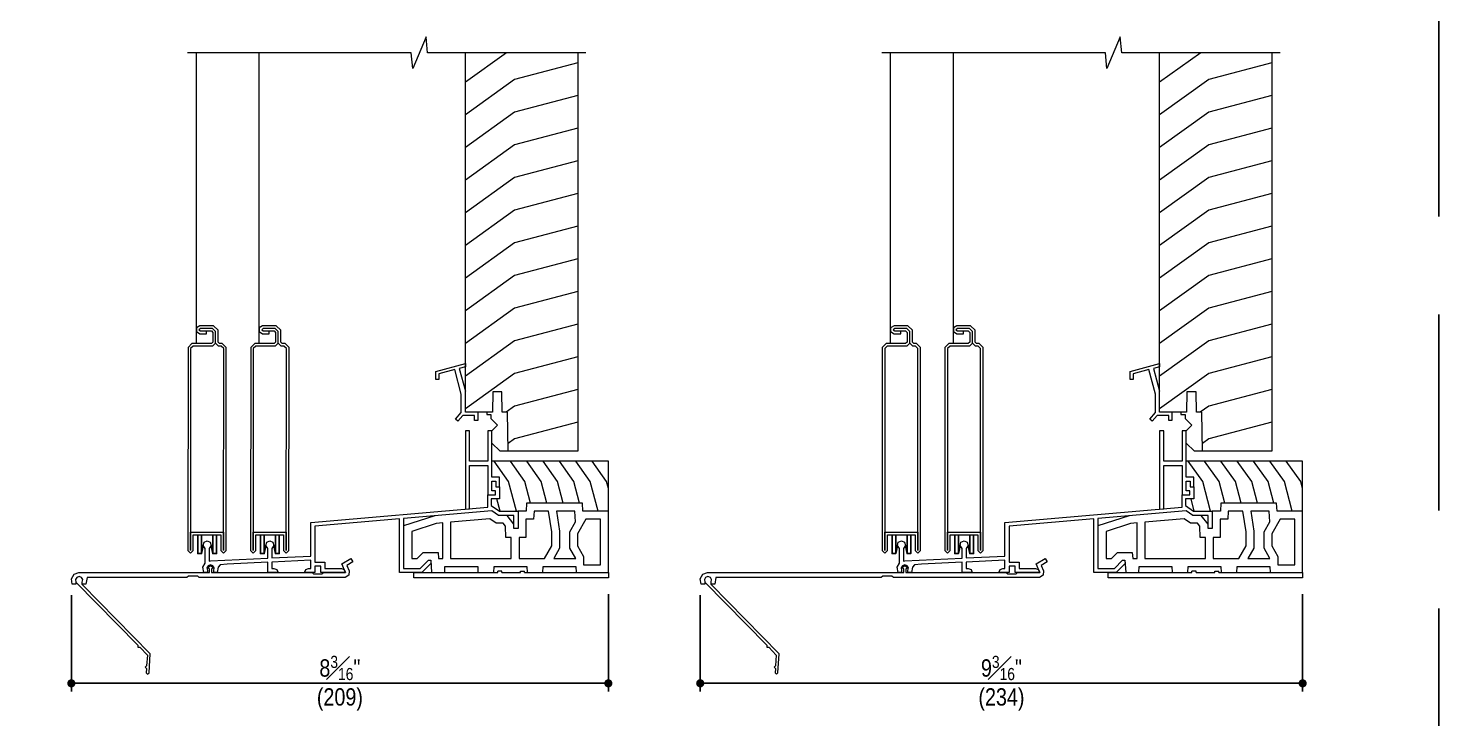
# Model space of a CAD drawing. Extents: x 0 to 323, y 0 to 44.
# Drawn here: x 182.42 to 204, y 19.81 to 30.38 of the extents above; entities that cross this region are included whole.
import ezdxf

# ---------------------------------------------------------------- set-up
doc = ezdxf.new("R2010")
doc.units = 0
doc.header["$LTSCALE"] = 6
doc.header["$MEASUREMENT"] = 0
doc.linetypes.add('DASHED', pattern=[0.75, 0.5, -0.25])
doc.layers.get('0').update_dxf_attribs({"linetype": 'CONTINUOUS'})
doc.layers.get('Defpoints').update_dxf_attribs({"linetype": 'CONTINUOUS'})
for name, color, linetype in [('A-ANNO-DIMS', 3, 'CONTINUOUS'), ('A-ANNO-TEXT', 4, 'CONTINUOUS'), ('A-DETL-MBND', 8, 'CONTINUOUS')]:
    doc.layers.add(name, color=color, linetype=linetype)
doc.layers.add('A-DETL-MCUT', color=6, linetype='CONTINUOUS', lineweight=20)
doc.layers.add('A-DETL-PATT', color=8, linetype='CONTINUOUS', lineweight=5)
doc.layers.add('PLOT VIEW', color=1, linetype='DASHED', plot=False)
doc.styles.add('ADF Text', font='FRABK.TTF', dxfattribs={"width": 0.85})
doc.dimstyles.new('ADF 3 inches equals 1 foot', dxfattribs={"dimtxt": 0.265625, "dimasz": 0.125, "dimexe": 0.125, "dimexo": 0.25, "dimgap": 0.03125, "dimtad": 1, "dimdec": 6, "dimzin": 3, "dimdsep": 46, "dimlunit": 4, "dimtxsty": 'ADF Text', "dimblk": 'DOT', "dimcen": 0, "dimclrd": 256, "dimclre": 256, "dimclrt": 256, "dimadec": 0, "dimazin": 0, "dimtfac": 0.7, "dimtdec": 6, "dimtix": 1, "dimtmove": 0, "dimatfit": 0, "dimldrblk": 'DOT', "dimfxl": 0, "dimfrac": 1, "dimtolj": 1, "dimtzin": 4, "dimlwd": -1, "dimlwe": -1, "dimarcsym": 0})

# ---------------------------------------------------------------- blocks, each defined once
blk = doc.blocks.new('Sill Support')
at = {"layer": 'A-DETL-MCUT'}
blk.add_lwpolyline([(1.022, -1.359), (1.042, -1.069), (0, -0.005), (0, 0.031), (0.007, 0.069), (-0.012, 0.103), (-0.048, 0.116), (-0.084, 0.103), (-0.103, 0.069), (-0.096, 0.031), (0.851, -0.936), (0.851, -0.967), (0.882, -0.968), (0.997, -1.086), (0.986, -1.249), (0.963, -1.27), (0.983, -1.294), (0.979, -1.356), (0.999, -1.379)], close=True, dxfattribs=at)
blk = doc.blocks.new('FW SCREEN DOOR SPACER')
at = {"layer": 'A-DETL-MCUT'}
for p, q in [((0, 0.039), (1.281, 0.039)), ((0, -0.039), (0, 0.039)), ((1.344, 0.062), (1.281, 0.062)), ((1.281, 0.039), (1.281, 0.062)), ((1.344, 0.039), (1.344, 0.062)), ((1.344, 0.039), (1.631, 0.039)), ((1.631, 0.062), (1.694, 0.062)), ((1.631, 0.039), (1.631, 0.062)), ((1.694, 0.039), (1.694, 0.062)), ((1.694, 0.039), (2.975, 0.039)), ((2.975, 0.039), (2.975, -0.039)), ((2.975, -0.039), (0, -0.039))]:
    blk.add_line(p, q, dxfattribs=at)
blk = doc.blocks.new('Shaded Breakline 2')
at = {"layer": 'A-DETL-MCUT', "color": 145}
blk.add_lwpolyline([(3.048, 0), (0.624, 0), (0.602, 0.244), (0.398, -0.244), (0.376, 0), (-3.048, 0)], dxfattribs=at)
blk = doc.blocks.new('400 Series Shaded Inswing Sill 1')
at = {"layer": 'A-DETL-MCUT', "color": 145}
for p, q in [((-1.862, 2.453), (-1.862, 2.422)), ((-1.862, 2.422), (-1.8, 2.422)), ((-1.8, 2.422), (-1.8, 2.359)), ((-1.8, 2.359), (-1.696, 2.257)), ((-1.782, 2.172), (-1.696, 2.257)), ((-1.657, 1.859), (-1.782, 1.982)), ((-1.532, 1.859), (-1.657, 1.859)), ((-2.656, 0.87), (-3.133, 0.717)), ((-1.445, 0.739), (-1.551, 0.876)), ((-1.258, 0.938), (-1.383, 0.938)), ((-1.252, 1.062), (-1.258, 0.938)), ((-0.398, 1.062), (-1.252, 1.062)), ((-0.392, 0.938), (-0.398, 1.062)), ((0, 0.938), (-0.392, 0.938)), ((0, 0), (0, 0.938)), ((-2.719, 0.188), (-2.707, 0)), ((-2.707, 0), (-2.505, 0)), ((-2.505, 0), (-2.5, 0.094)), ((-2.5, 0.094), (-2, 0.094)), ((-2, 0.094), (-1.995, 0)), ((-1.995, 0), (-1.755, 0)), ((-1.755, 0), (-1.75, 0.094)), ((-1.75, 0.094), (-1.25, 0.094)), ((-1.25, 0.094), (-1.245, 0)), ((-1.245, 0), (-1.005, 0)), ((-1.005, 0), (-1, 0.094)), ((-1, 0.094), (-0.5, 0.094)), ((-0.5, 0.094), (-0.495, 0)), ((-0.495, 0), (0, 0))]:
    blk.add_line(p, q, dxfattribs=at)
for points in [[(-0.469, 7.958), (-0.469, 1.859), (-1.532, 1.859), (-1.542, 2.453), (-1.626, 2.453), (-1.631, 2.766), (-1.77, 2.766), (-1.775, 2.453), (-2.188, 2.453), (-2.188, 7.958)], [(-2, 2.453), (-2, 2.328), (-2.047, 2.328), (-2.047, 2.406), (-2.227, 2.406), (-2.302, 2.318), (-2.337, 2.349), (-2.25, 2.451), (-2.25, 2.73), (-2.351, 3.106), (-2.594, 3.041), (-2.594, 2.956), (-2.641, 2.956), (-2.641, 3.077), (-2.188, 3.199), (-2.188, 3.15), (-2.281, 3.125), (-2.188, 2.777)], [(-1.666, 1.314), (-1.666, 1.462), (-1.782, 1.462), (-1.782, 2.172), (-1.844, 2.172), (-1.844, 1.703), (-2.126, 1.703), (-2.126, 2.172), (-2.188, 2.172), (-2.188, 0.973), (-2.126, 0.978), (-2.126, 1.641), (-1.844, 1.641), (-1.844, 1.19)], [(0, 0.938), (0, 1.703), (-1.782, 1.703)]]:
    blk.add_lwpolyline(points, dxfattribs=at)
for points in [[(-0.866, 0.625), (-0.916, 0.942), (-1.138, 0.942), (-1.144, 0.818), (-1.263, 0.818), (-1.263, 0.536), (-1.367, 0.536), (-1.367, 0.214), (-0.975, 0.214), (-0.866, 0.407)], [(-0.795, 0.942), (-0.746, 0.634), (-0.746, 0.375), (-0.837, 0.214), (-0.5, 0.214), (-0.591, 0.375), (-0.591, 0.625), (-0.504, 0.779), (-0.512, 0.942)], [(-3.005, 0.214), (-2.927, 0.214), (-2.833, 0.308), (-2.606, 0.308), (-2.6, 0.214), (-2.534, 0.214), (-2.534, 0.76), (-2.634, 0.752), (-3.005, 0.63)], [(-2.414, 0.214), (-1.487, 0.214), (-1.487, 0.536), (-1.567, 0.536), (-1.573, 0.709), (-1.61, 0.756), (-1.718, 0.756), (-1.815, 0.823), (-2.414, 0.771)], [(-0.12, 0.818), (-0.344, 0.818), (-0.471, 0.593), (-0.471, 0.407), (-0.38, 0.246), (-0.38, 0.12), (-0.12, 0.12)]]:
    blk.add_lwpolyline(points, close=True, dxfattribs=at)
at = {"layer": 'A-DETL-PATT', "color": 145}
for points in [[(-1.559, 7.958), (-2.188, 7.508)], [(-0.469, 7.803), (-1.434, 7.547), (-2.188, 7.008)], [(-0.469, 7.303), (-1.434, 7.047), (-2.188, 6.508)], [(-0.469, 6.803), (-1.434, 6.547), (-2.188, 6.008)], [(-0.469, 6.303), (-1.434, 6.047), (-2.188, 5.508)], [(-0.469, 5.803), (-1.434, 5.547), (-2.188, 5.008)], [(-0.469, 5.303), (-1.434, 5.047), (-2.188, 4.508)], [(-0.469, 4.803), (-1.434, 4.547), (-2.188, 4.008)], [(-0.469, 4.303), (-1.434, 4.047), (-2.188, 3.508)], [(-0.469, 3.803), (-1.434, 3.547), (-2.188, 3.008)], [(-0.469, 3.303), (-1.434, 3.047), (-2.188, 2.508)], [(-0.469, 2.803), (-1.434, 2.547), (-1.566, 2.453)], [(-0.469, 2.303), (-1.434, 2.047), (-1.534, 1.976)], [(-1.408, 0.938), (-1.528, 1.393), (-1.75, 1.703)], [(-1.191, 1.062), (-1.278, 1.393), (-1.5, 1.703)], [(-0.941, 1.062), (-1.028, 1.393), (-1.25, 1.703)], [(-0.691, 1.062), (-0.778, 1.393), (-1, 1.703)], [(-0.441, 1.062), (-0.528, 1.393), (-0.75, 1.703)], [(-0.158, 0.938), (-0.278, 1.393), (-0.5, 1.703)], [(0, 1.286), (-0.028, 1.393), (-0.25, 1.703)], [(-1.658, 0.938), (-1.708, 1.128)]]:
    blk.add_lwpolyline(points, dxfattribs=at)
at = {"layer": 'A-DETL-MCUT'}
blk.add_blockref('Shaded Breakline 2', (-3.392, 7.958), dxfattribs=at)
blk = doc.blocks.new('200 Series Sections')
at = {"layer": 'PLOT VIEW'}
blk.add_lwpolyline([(0, 44), (34, 44), (34, 0), (0, 0)], close=True, dxfattribs=at)
blk = doc.blocks.new('_DOT')
at = {"color": 0, "linetype": 'ByBlock'}
blk.add_line((-0.5, 0), (-1, 0), dxfattribs=at)
at = {"color": 0, "linetype": 'ByBlock', "const_width": 0.5}
blk.add_lwpolyline([(-0.25, 0, 1), (0.25, 0, 1)], format="xyb", close=True, dxfattribs=at)
blk = doc.blocks.new('*D197')
at = {"layer": 'A-ANNO-DIMS', "transparency": 16777216}
for p, q in [((183.076, 21.704), (183.076, 20.23)), ((191.293, 21.722), (191.293, 20.23)), ((183.201, 20.355), (191.168, 20.355))]:
    blk.add_line(p, q, dxfattribs=at)
at = {"layer": 'Defpoints', "color": 0, "transparency": 16777216}
for p in [(183.076, 21.954), (191.293, 21.972), (191.293, 20.355)]:
    blk.add_point(p, dxfattribs=at)
at = {"layer": 'A-ANNO-DIMS', "transparency": 16777216, "xscale": 0.125, "yscale": 0.125, "zscale": 0.125, "rotation": 180}
blk.add_blockref('_DOT', (183.076, 20.355), dxfattribs=at)
at = {"layer": 'A-ANNO-DIMS', "transparency": 16777216, "xscale": 0.125, "yscale": 0.125, "zscale": 0.125}
blk.add_blockref('_DOT', (191.293, 20.355), dxfattribs=at)
at = {"layer": 'A-ANNO-DIMS', "transparency": 16777216, "insert": (187.185, 20.355), "char_height": 0.26562, "attachment_point": 5, "style": 'ADF Text'}
blk.add_mtext('\\A1;8{\\H0.700000x;\\S3#16;}"\\P\\f [;\\fFranklin Gothic Book;(209)\\f]', dxfattribs=at)
blk = doc.blocks.new('*D198')
at = {"layer": 'A-ANNO-DIMS', "transparency": 16777216}
for p, q in [((192.699, 21.704), (192.699, 20.23)), ((201.917, 21.722), (201.917, 20.23)), ((192.824, 20.355), (201.792, 20.355))]:
    blk.add_line(p, q, dxfattribs=at)
at = {"layer": 'Defpoints', "color": 0, "transparency": 16777216}
for p in [(192.699, 21.954), (201.917, 21.972), (201.917, 20.355)]:
    blk.add_point(p, dxfattribs=at)
at = {"layer": 'A-ANNO-DIMS', "transparency": 16777216, "xscale": 0.125, "yscale": 0.125, "zscale": 0.125, "rotation": 180}
blk.add_blockref('_DOT', (192.699, 20.355), dxfattribs=at)
at = {"layer": 'A-ANNO-DIMS', "transparency": 16777216, "xscale": 0.125, "yscale": 0.125, "zscale": 0.125}
blk.add_blockref('_DOT', (201.917, 20.355), dxfattribs=at)
at = {"layer": 'A-ANNO-DIMS', "transparency": 16777216, "insert": (197.308, 20.355), "char_height": 0.26562, "attachment_point": 5, "style": 'ADF Text'}
blk.add_mtext('\\A1;9{\\H0.700000x;\\S3#16;}"\\P\\f [;\\fFranklin Gothic Book;(234)\\f]', dxfattribs=at)
blk = doc.blocks.new('Gliding Screen Bottom Rail')
at = {"layer": 'A-DETL-MBND'}
for p, q in [((-0.086, -0.194), (-0.062, -0.074)), ((0.062, -0.074), (0.086, -0.194))]:
    blk.add_line(p, q, dxfattribs=at)
for points in [[(-0.144, 0.094), (-0.144, -0.194), (-0.086, -0.194), (-0.086, 0.094)], [(0.144, 0.094), (0.144, -0.194), (0.086, -0.194), (0.086, 0.094)]]:
    blk.add_lwpolyline(points, dxfattribs=at)
at = {"layer": 'A-DETL-MCUT'}
for points in [[(-0.165, 3.019), (-0.165, 7.472)], [(0.127, 3.025), (0.081, 2.979), (-0.216, 2.979), (-0.253, 2.942), (-0.253, -0.15), (-0.253, 0.135), (0.252, 0.135), (0.252, -0.15), (0.253, 2.942), (0.216, 2.979), (0.173, 2.979), (0.127, 3.025), (0.127, 3.206), (0.081, 3.252), (-0.101, 3.252), (-0.125, 3.232), (-0.101, 3.212), (0.064, 3.212), (0.087, 3.19), (0.087, 3.041), (0.064, 3.019), (-0.232, 3.019), (-0.293, 2.959), (-0.294, -0.15), (-0.253, -0.19), (-0.213, -0.15), (-0.213, 0.094), (0.211, 0.094), (0.211, -0.15), (0.252, -0.19), (0.292, -0.15), (0.293, 2.959), (0.232, 3.019), (0.19, 3.019), (0.168, 3.041), (0.168, 3.223), (0.098, 3.293), (-0.113, 3.293), (-0.165, 3.262), (-0.165, 3.202), (-0.113, 3.171), (-0.01, 3.171), (-0.01, 3.212)]]:
    blk.add_lwpolyline(points, dxfattribs=at)

msp = doc.modelspace()

# ---------------------------------------------------------------- linework, layer by layer
at = {"layer": 'A-DETL-MCUT'}
for points in [[(189.4492866, 23.0527927), (189.4492866, 23.2399358), (189.5652866, 23.2399358), (189.5652866, 23.3019358), (189.5112866, 23.3019358), (189.5112866, 23.4499358), (189.5732866, 23.4499358), (189.5732866, 23.3639358), (189.6272866, 23.3639358), (189.6272866, 23.1779358), (189.5013954, 23.1779358), (189.5013954, 23.0760686), (189.6249841, 22.9881034), (189.9103954, 22.9881034), (189.9103954, 22.7239358), (189.8483954, 22.7239358), (189.8483954, 22.9261034), (189.612106, 22.9261034), (189.5105638, 22.9958692), (188.1603954, 22.8788979), (188.1603954, 22.1139358), (188.4145548, 22.1139358), (188.5387224, 22.2381034), (188.5742866, 22.2381034), (188.5774136, 22.1891134), (188.4402361, 22.0519358), (188.0983954, 22.0519358), (188.0983954, 22.8735266), (186.8003954, 22.7610749), (186.8003954, 22.2079358), (186.9563954, 22.2079358), (186.9563954, 22.1139358), (187.2073954, 22.1139358), (187.2512361, 22.0957764), (187.2693954, 22.0519358), (186.8943954, 22.0519358), (186.8943954, 22.1459358), (186.8003954, 22.1459358), (186.8003954, 22.0519358), (186.6443954, 22.0519358), (186.6625548, 22.0957764), (186.7063954, 22.1139358), (186.7383954, 22.1139358), (186.7383954, 22.2398666), (186.1443954, 22.2117965), (186.1443954, 22.1139358), (186.1763954, 22.1139358), (186.2202361, 22.0957764), (186.2383954, 22.0519358), (186.0823954, 22.0519358), (186.0823954, 22.2088666), (185.4623954, 22.1795678), (185.3522831, 22.1679358), (185.3241468, 22.1315474), (185.3090437, 22.0519346), (185.253817, 22.0519346), (185.253817, 22.0831846), (185.2610074, 22.1210872), (185.2419782, 22.1546461), (185.2057604, 22.1679346), (185.1695426, 22.1546461), (185.1505134, 22.1210872), (185.1577038, 22.0831846), (185.1577038, 22.0519346), (185.1024771, 22.0519346), (185.087374, 22.1315474), (185.1228954, 22.194191), (185.1228954, 22.4191656), (185.0923786, 22.4623936), (185.1059559, 22.5135364), (185.1538954, 22.5359358), (185.2018349, 22.5135364), (185.2154123, 22.4623936), (185.1848954, 22.4191656), (185.1848954, 22.2242791), (185.2057604, 22.2319346), (185.4263954, 22.2399358), (186.0823954, 22.2709358), (186.0823954, 22.4191656), (186.0518786, 22.4623936), (186.0654559, 22.5135364), (186.1133954, 22.5359358), (186.1613349, 22.5135364), (186.1749123, 22.4623936), (186.1443954, 22.4191656), (186.1443954, 22.2738657), (186.7383954, 22.3019358), (186.7383954, 22.8179358)], [(200.0726683, 23.0527927), (200.0726683, 23.2399358), (200.1886683, 23.2399358), (200.1886683, 23.3019358), (200.1346683, 23.3019358), (200.1346683, 23.4499358), (200.1966683, 23.4499358), (200.1966683, 23.3639358), (200.2506683, 23.3639358), (200.2506683, 23.1779358), (200.1247771, 23.1779358), (200.1247771, 23.0760686), (200.2483658, 22.9881034), (200.5337771, 22.9881034), (200.5337771, 22.7239358), (200.4717771, 22.7239358), (200.4717771, 22.9261034), (200.2354876, 22.9261034), (200.1339455, 22.9958692), (198.7837771, 22.8788979), (198.7837771, 22.1139358), (199.0379365, 22.1139358), (199.1621041, 22.2381034), (199.1976683, 22.2381034), (199.2007953, 22.1891134), (199.0636177, 22.0519358), (198.7217771, 22.0519358), (198.7217771, 22.8735266), (197.4237771, 22.7610749), (197.4237771, 22.2079358), (197.5797771, 22.2079358), (197.5797771, 22.1139358), (197.8307771, 22.1139358), (197.8746177, 22.0957764), (197.8927771, 22.0519358), (197.5177771, 22.0519358), (197.5177771, 22.1459358), (197.4237771, 22.1459358), (197.4237771, 22.0519358), (197.2677771, 22.0519358), (197.2859365, 22.0957764), (197.3297771, 22.1139358), (197.3617771, 22.1139358), (197.3617771, 22.2398666), (196.7677771, 22.2117965), (196.7677771, 22.1139358), (196.7997771, 22.1139358), (196.8436177, 22.0957764), (196.8617771, 22.0519358), (196.7057771, 22.0519358), (196.7057771, 22.2088666), (196.0857771, 22.1795678), (195.9756648, 22.1679358), (195.9475285, 22.1315474), (195.9324254, 22.0519346), (195.8771987, 22.0519346), (195.8771987, 22.0831846), (195.8843891, 22.1210872), (195.8653599, 22.1546461), (195.8291421, 22.1679346), (195.7929243, 22.1546461), (195.7738951, 22.1210872), (195.7810855, 22.0831846), (195.7810855, 22.0519346), (195.7258588, 22.0519346), (195.7107557, 22.1315474), (195.7462771, 22.194191), (195.7462771, 22.4191656), (195.7157603, 22.4623936), (195.7293376, 22.5135364), (195.7772771, 22.5359358), (195.8252166, 22.5135364), (195.8387939, 22.4623936), (195.8082771, 22.4191656), (195.8082771, 22.2242791), (195.8291421, 22.2319346), (196.0497771, 22.2399358), (196.7057771, 22.2709358), (196.7057771, 22.4191656), (196.6752603, 22.4623936), (196.6888376, 22.5135364), (196.7367771, 22.5359358), (196.7847166, 22.5135364), (196.7982939, 22.4623936), (196.7677771, 22.4191656), (196.7677771, 22.2738657), (197.3617771, 22.3019358), (197.3617771, 22.8179358)], [(186.758399, 22.0519358), (186.7824107, 22.0319358), (186.9083873, 22.0319358), (186.932399, 22.0519358), (187.2693954, 22.0519358), (187.2139622, 22.1857634), (187.3527659, 22.2659018), (187.3837659, 22.2122082), (187.2920502, 22.1592561), (187.326676, 22.0756622), (187.323081, 22.008154), (187.2647766, 21.9739358), (185.033399, 21.9739358), (185.0093873, 21.9939358), (184.8694107, 21.9939358), (184.845399, 21.9739358), (183.316386, 21.9739358), (183.2974154, 21.8739358), (183.2421887, 21.8739358), (183.2421887, 21.9051858), (183.249379, 21.9430884), (183.2303498, 21.9766473), (183.194132, 21.9899358), (183.1579143, 21.9766473), (183.1388851, 21.9430884), (183.1460754, 21.9051858), (183.1460754, 21.8739358), (183.0908487, 21.8739358), (183.0757456, 21.9535486), (183.1165225, 22.0254605), (183.188681, 22.0519358), (185.1889538, 22.0519358), (185.1889538, 22.1049481), (185.1577038, 22.1210872), (185.2057604, 22.1607442), (185.253817, 22.1210872), (185.222567, 22.1049481), (185.222567, 22.0519358)], [(197.3817807, 22.0519358), (197.4057924, 22.0319358), (197.531769, 22.0319358), (197.5557807, 22.0519358), (197.8927771, 22.0519358), (197.8373439, 22.1857634), (197.9761476, 22.2659018), (198.0071476, 22.2122082), (197.9154319, 22.1592561), (197.9500577, 22.0756622), (197.9464627, 22.008154), (197.8881583, 21.9739358), (195.6567807, 21.9739358), (195.632769, 21.9939358), (195.4927924, 21.9939358), (195.4687807, 21.9739358), (192.9397677, 21.9739358), (192.9207971, 21.8739358), (192.8655703, 21.8739358), (192.8655703, 21.9051858), (192.8727607, 21.9430884), (192.8537315, 21.9766473), (192.8175137, 21.9899358), (192.781296, 21.9766473), (192.7622667, 21.9430884), (192.7694571, 21.9051858), (192.7694571, 21.8739358), (192.7142304, 21.8739358), (192.6991273, 21.9535486), (192.7399042, 22.0254605), (192.8120627, 22.0519358), (195.8123355, 22.0519358), (195.8123355, 22.1049481), (195.7810855, 22.1210872), (195.8291421, 22.1607442), (195.8771987, 22.1210872), (195.8459487, 22.1049481), (195.8459487, 22.0519358)]]:
    msp.add_lwpolyline(points, close=True, dxfattribs=at)

# ---------------------------------------------------------------- block references
at = {"layer": 'A-ANNO-TEXT'}
msp.add_blockref('200 Series Sections', (170.0000016, -0.0000001), dxfattribs=at)
at = {"layer": 'A-DETL-MCUT'}
for name, p in [('400 Series Shaded Inswing Sill 1', (191.2932866, 22.0501034)), ('400 Series Shaded Inswing Sill 1', (201.9166683, 22.0500859)), ('Gliding Screen Bottom Rail', (185.1538954, 22.5359358)), ('Gliding Screen Bottom Rail', (186.1133954, 22.5359358)), ('Gliding Screen Bottom Rail', (195.7772771, 22.5359358)), ('Gliding Screen Bottom Rail', (196.7367771, 22.5359358)), ('FW SCREEN DOOR SPACER', (188.3182866, 22.0110859)), ('FW SCREEN DOOR SPACER', (198.9416683, 22.0110859)), ('Sill Support', (183.2421887, 21.8739358)), ('Sill Support', (192.8655703, 21.8739358))]:
    msp.add_blockref(name, p, dxfattribs=at)

# ---------------------------------------------------------------- dimensions: what is measured, and where the dimension line sits
at = {"layer": 'A-ANNO-DIMS'}
for base, p1, p2, picture, middle in [((191.2932866, 20.3551982), (183.0757456, 21.9535486), (191.2932866, 21.9720859), '*D197', (187.1845161, 20.3551982)), ((201.9166683, 20.3551982), (192.6991273, 21.9535486), (201.9166683, 21.9720859), '*D198', (197.3078978, 20.3551982))]:
    dim = msp.add_linear_dim(base=base, p1=p1, p2=p2, dimstyle='ADF 3 inches equals 1 foot', override={"dimdec": 4, "dimpost": '\\X\\f'}, dxfattribs=at)
    dim.commit()
    dim.dimension.update_dxf_attribs({"geometry": picture, "text_midpoint": middle, "dimtype": 160})

doc.saveas('drawing.dxf')
